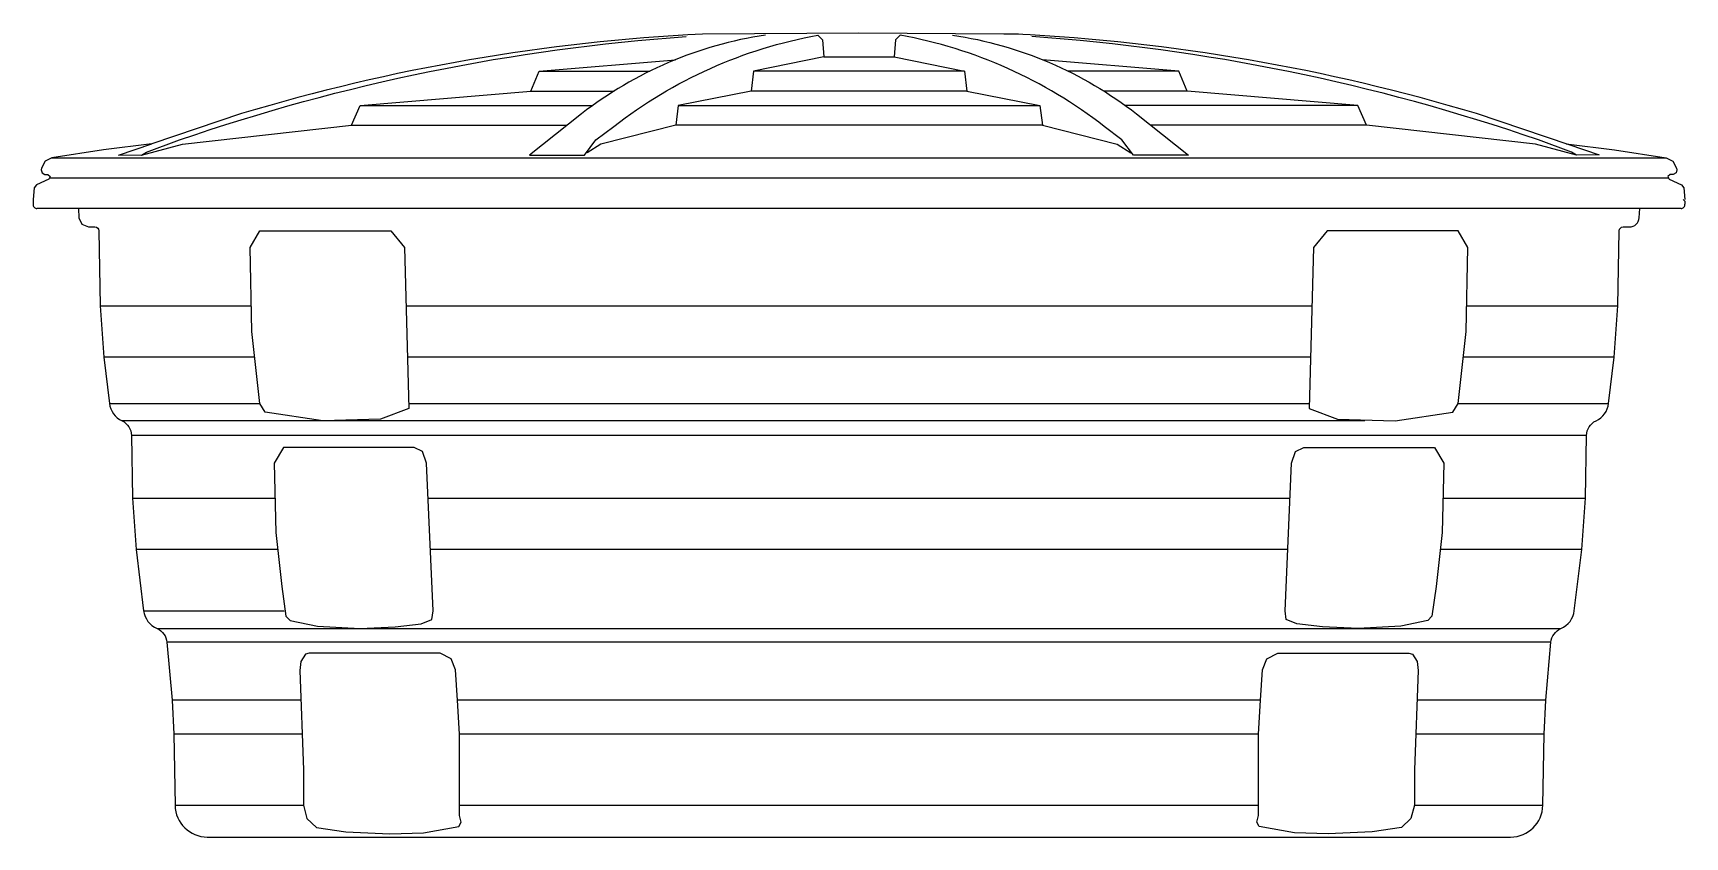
# Model space of a CAD drawing. Header units: millimetres. Extents: x -10123.14 to -10121.45, y -194.15 to -193.33.
import ezdxf

# ---------------------------------------------------------------- set-up
doc = ezdxf.new("R2010")
doc.units = ezdxf.units.MM
doc.layers.add('Tub_água_reservatórios', color=3, linetype='Continuous')

msp = doc.modelspace()

# ---------------------------------------------------------------- linework, layer by layer
at = {"layer": 'Tub_água_reservatórios', "color": 1}
for p, q in [((-10122.3275, -193.3539), (-10122.2553, -193.3539)), ((-10122.6187, -193.3686), (-10122.5055, -193.3686)), ((-10122.1834, -193.3686), (-10122.3993, -193.3686)), ((-10121.9641, -193.3686), (-10122.0773, -193.3686)), ((-10122.6273, -193.3889), (-10122.5419, -193.3889)), ((-10122.1811, -193.3889), (-10122.4017, -193.3889)), ((-10121.9554, -193.3889), (-10122.0408, -193.3889)), ((-10122.8021, -193.4036), (-10122.5638, -193.4036)), ((-10122.4765, -193.4036), (-10122.1063, -193.4036)), ((-10121.7807, -193.4036), (-10122.0189, -193.4036)), ((-10122.8108, -193.424), (-10122.5902, -193.424)), ((-10122.1037, -193.424), (-10122.479, -193.424)), ((-10121.7719, -193.424), (-10121.9925, -193.424)), ((-10123.1174, -193.4574), (-10121.4653, -193.4574)), ((-10123.12, -193.4777), (-10121.4628, -193.4777)), ((-10123.0681, -193.609), (-10122.9134, -193.609)), ((-10122.755, -193.609), (-10121.8278, -193.609)), ((-10121.6693, -193.609), (-10121.5147, -193.6091)), ((-10122.91, -193.6615), (-10123.0644, -193.6615)), ((-10121.8292, -193.6615), (-10122.7535, -193.6615)), ((-10121.5183, -193.6615), (-10121.6728, -193.6615)), ((-10123.0586, -193.7089), (-10122.9048, -193.7089)), ((-10122.7522, -193.7089), (-10121.8305, -193.709)), ((-10121.6781, -193.709), (-10121.5242, -193.7091)), ((-10121.7737, -193.7268), (-10123.0457, -193.7268)), ((-10121.5467, -193.7419), (-10123.0361, -193.7419)), ((-10123.0349, -193.806), (-10122.8891, -193.806)), ((-10122.7324, -193.806), (-10121.8503, -193.806)), ((-10121.6937, -193.806), (-10121.5478, -193.806)), ((-10122.8863, -193.8585), (-10123.0313, -193.8585)), ((-10121.8526, -193.8586), (-10122.7301, -193.8585)), ((-10121.5515, -193.8586), (-10121.6964, -193.8586)), ((-10123.0236, -193.9213), (-10122.8796, -193.9213)), ((-10123.0099, -193.9396), (-10121.5729, -193.9396)), ((-10121.5831, -193.9537), (-10122.9997, -193.9537)), ((-10122.8626, -194.013), (-10122.9945, -194.013)), ((-10121.8803, -194.013), (-10122.7025, -194.013)), ((-10121.5883, -194.013), (-10121.7202, -194.013)), ((-10122.8613, -194.0477), (-10122.9927, -194.0477)), ((-10121.8823, -194.0477), (-10122.7004, -194.0477)), ((-10121.5901, -194.0477), (-10121.7215, -194.0477)), ((-10122.9914, -194.1207), (-10122.8599, -194.1207)), ((-10122.7004, -194.1207), (-10121.8823, -194.1207)), ((-10121.7228, -194.1207), (-10121.5914, -194.1207))]:
    msp.add_line(p, q, dxfattribs=at)
at = {"layer": 'Tub_água_reservatórios'}
for p, q in [((-10123.1366, -193.5001), (-10123.1365, -193.5018)), ((-10121.4479, -193.5002), (-10121.4462, -193.5018)), ((-10121.4479, -193.5002), (-10121.4462, -193.5018)), ((-10123.1365, -193.5018), (-10123.1368, -193.5048)), ((-10121.45, -193.5092), (-10123.1328, -193.5092)), ((-10121.4462, -193.5018), (-10121.446, -193.5048)), ((-10121.4462, -193.5018), (-10121.446, -193.5048))]:
    msp.add_line(p, q, dxfattribs=at)
for points in [[(-10122.1282, -193.3307, 0.00158), (-10122.1433, -193.3306), (-10122.2914, -193.3295), (-10122.4516, -193.3306, 0.061036), (-10122.9234, -193.4121), (-10123.0153, -193.443)], [(-10121.5645, -193.444), (-10121.6594, -193.4121, 0.061036), (-10122.1312, -193.3306)], [(-10123.0904, -193.5092), (-10123.0899, -193.5187), (-10123.0868, -193.5254), (-10123.0799, -193.5282), (-10123.0734, -193.5282, -0.409111), (-10123.0694, -193.5321), (-10123.0681, -193.609), (-10123.0644, -193.6615), (-10123.0586, -193.7089, 0.255906), (-10123.0457, -193.7268, -0.283995), (-10123.0361, -193.7419), (-10123.0349, -193.806), (-10123.0313, -193.8585), (-10123.0236, -193.9213, 0.266219), (-10123.0099, -193.9396, -0.275586), (-10122.9997, -193.9537), (-10122.9945, -194.013), (-10122.9927, -194.0477), (-10122.9914, -194.1207, 0.409111), (-10122.9584, -194.1532), (-10121.6244, -194.1532, 0.409109), (-10121.5914, -194.1207), (-10121.5901, -194.0477), (-10121.5883, -194.013), (-10121.5831, -193.9537, -0.275586), (-10121.5729, -193.9396, 0.266219), (-10121.5592, -193.9213), (-10121.5515, -193.8585), (-10121.5478, -193.806), (-10121.5467, -193.7419, -0.283995), (-10121.537, -193.7268, 0.255906), (-10121.5241, -193.7089), (-10121.5183, -193.6615), (-10121.5147, -193.609), (-10121.5133, -193.5321, -0.409111), (-10121.5093, -193.5282), (-10121.5028, -193.5282, 0.398958), (-10121.4928, -193.5187), (-10121.4923, -193.5092)]]:
    msp.add_lwpolyline(points, format="xyb", dxfattribs=at)
at = {"layer": 'Tub_água_reservatórios', "color": 1}
for points in [[(-10123.0486, -193.4543), (-10123.0258, -193.4546), (-10123.0206, -193.4514), (-10122.9869, -193.439, -0.06583), (-10122.4682, -193.3331, 0.105244)], [(-10122.3872, -193.3316, 0.128342), (-10122.5753, -193.4122), (-10122.6288, -193.4546), (-10122.5723, -193.4546), (-10122.5606, -193.439), (-10122.5424, -193.4251, -0.120778), (-10122.3334, -193.3317), (-10122.3288, -193.3365), (-10122.3275, -193.3539), (-10122.3993, -193.3686), (-10122.4017, -193.3889), (-10122.4765, -193.4036), (-10122.479, -193.424), (-10122.5556, -193.4432), (-10122.5697, -193.4523)], [(-10122.1956, -193.3316, -0.128342), (-10122.0074, -193.4122), (-10121.954, -193.4546), (-10122.0104, -193.4546), (-10122.0222, -193.439), (-10122.0403, -193.4251, 0.120778), (-10122.2493, -193.3317), (-10122.254, -193.3365), (-10122.2553, -193.3539), (-10122.1834, -193.3686), (-10122.1811, -193.3889), (-10122.1063, -193.4036), (-10122.1037, -193.424), (-10122.0272, -193.4432), (-10122.013, -193.4523)], [(-10121.5341, -193.4543), (-10121.5569, -193.4546), (-10121.5621, -193.4514), (-10121.5959, -193.439, 0.06583), (-10122.1146, -193.3331, -0.105244)]]:
    msp.add_lwpolyline(points, format="xyb", dxfattribs=at)
for points in [[(-10123.0258, -193.4546), (-10122.9838, -193.4433), (-10122.8108, -193.424), (-10122.8021, -193.4036), (-10122.6273, -193.3889), (-10122.6187, -193.3686), (-10122.4792, -193.3568)], [(-10121.5569, -193.4546), (-10121.5989, -193.4433), (-10121.7719, -193.424), (-10121.7807, -193.4036), (-10121.9554, -193.3889), (-10121.9641, -193.3686), (-10122.1036, -193.3568)], [(-10123.0494, -193.4545), (-10123.0153, -193.443)], [(-10121.5334, -193.4545), (-10121.5645, -193.444)]]:
    msp.add_lwpolyline(points, dxfattribs=at)
at = {"layer": 'Tub_água_reservatórios'}
for points in [[(-10123.0153, -193.443), (-10123.0646, -193.4491), (-10123.1174, -193.4574), (-10123.1245, -193.4609), (-10123.1282, -193.468), (-10123.1285, -193.4696), (-10123.1276, -193.4728), (-10123.1247, -193.4743), (-10123.1217, -193.4744), (-10123.1193, -193.4764), (-10123.1207, -193.4791), (-10123.1332, -193.485), (-10123.1355, -193.4882), (-10123.1366, -193.5001)], [(-10121.5675, -193.443), (-10121.5182, -193.4491), (-10121.4653, -193.4574), (-10121.4583, -193.4609), (-10121.4546, -193.468), (-10121.4543, -193.4696), (-10121.4551, -193.4728), (-10121.4581, -193.4743), (-10121.4611, -193.4744), (-10121.4635, -193.4764), (-10121.4621, -193.4791), (-10121.4495, -193.485), (-10121.4472, -193.4882), (-10121.4462, -193.5001)]]:
    msp.add_lwpolyline(points, dxfattribs=at)
at = {"layer": 'Tub_água_reservatórios', "color": 1}
for points in [[(-10122.9146, -193.5493), (-10122.9048, -193.5322), (-10122.7706, -193.5322), (-10122.7566, -193.5493), (-10122.7521, -193.7143), (-10122.7811, -193.7251), (-10122.8401, -193.7268), (-10122.8991, -193.7179), (-10122.9048, -193.7089), (-10122.9129, -193.6353)], [(-10121.6681, -193.5493), (-10121.678, -193.5322), (-10121.8122, -193.5322), (-10121.8261, -193.5493), (-10121.8307, -193.7143), (-10121.8017, -193.7251), (-10121.7427, -193.7268), (-10121.6837, -193.7179), (-10121.678, -193.7089), (-10121.6699, -193.6353)], [(-10122.7467, -193.7542), (-10122.8804, -193.7542), (-10122.89, -193.7702), (-10122.8882, -193.8411), (-10122.8823, -193.8965), (-10122.8779, -193.9271), (-10122.8737, -193.9315), (-10122.8458, -193.9373), (-10122.8021, -193.9397), (-10122.766, -193.938), (-10122.7395, -193.9349), (-10122.7287, -193.9303), (-10122.7274, -193.9213), (-10122.734, -193.7702), (-10122.738, -193.7583), (-10122.7467, -193.7542)], [(-10121.836, -193.7542), (-10121.7024, -193.7542), (-10121.6928, -193.7702), (-10121.6946, -193.8411), (-10121.7005, -193.8965), (-10121.7049, -193.9271), (-10121.709, -193.9315), (-10121.7369, -193.9373), (-10121.7806, -193.9397), (-10121.8168, -193.938), (-10121.8432, -193.9349), (-10121.854, -193.9303), (-10121.8553, -193.9213), (-10121.8488, -193.7702), (-10121.8447, -193.7583), (-10121.836, -193.7542)], [(-10122.72, -193.9647), (-10122.8541, -193.9647), (-10122.858, -193.966), (-10122.8628, -193.9735), (-10122.8637, -193.9825), (-10122.8599, -194.0842), (-10122.8599, -194.1207), (-10122.8564, -194.1341), (-10122.8467, -194.1435), (-10122.8167, -194.1478), (-10122.7716, -194.15), (-10122.7372, -194.149), (-10122.7009, -194.1424), (-10122.6985, -194.138), (-10122.7004, -194.1312), (-10122.7004, -194.1207), (-10122.7004, -194.0477), (-10122.7025, -194.013), (-10122.7044, -193.982), (-10122.7089, -193.9705)], [(-10121.8628, -193.9647), (-10121.7287, -193.9647), (-10121.7247, -193.966), (-10121.7199, -193.9735), (-10121.7191, -193.9825), (-10121.7228, -194.0842), (-10121.7228, -194.1207), (-10121.7264, -194.1341), (-10121.7361, -194.1435), (-10121.7661, -194.1478), (-10121.8112, -194.15), (-10121.8455, -194.149), (-10121.8818, -194.1424), (-10121.8843, -194.138), (-10121.8823, -194.1312), (-10121.8823, -194.1207), (-10121.8823, -194.0477), (-10121.8803, -194.013), (-10121.8783, -193.982), (-10121.8738, -193.9705)]]:
    msp.add_lwpolyline(points, close=True, dxfattribs=at)
at = {"layer": 'Tub_água_reservatórios'}
for centre, start, end in [((-10123.1328, -193.5052), 175, 270), ((-10121.45, -193.5052), 270, 5), ((-10121.45, -193.5052), 270, 5)]:
    msp.add_arc(centre, 0.004, start, end, dxfattribs=at)

doc.saveas('drawing.dxf')
